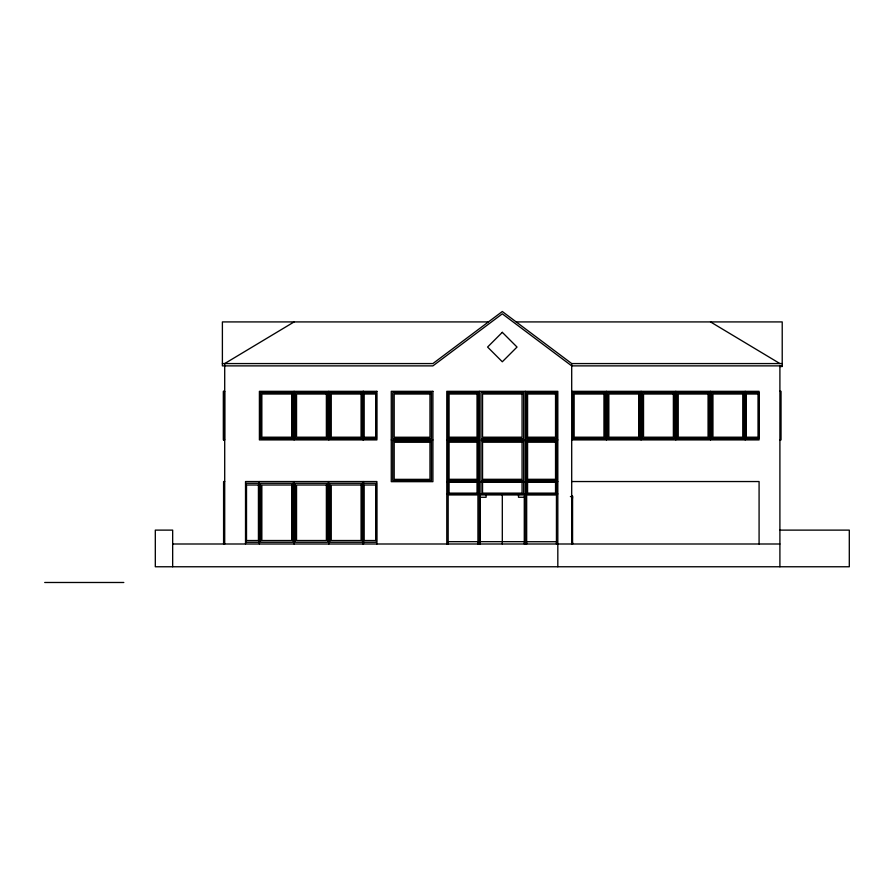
<?xml version="1.0" encoding="UTF-8"?>
<svg xmlns="http://www.w3.org/2000/svg" width="894" height="894" viewBox="0 0 894 894"><rect width="100%" height="100%" fill="white"/><g stroke="black" fill="none" stroke-linecap="round" stroke-linejoin="round"><path stroke-width="1.34" d="M294.115 321.918L224.707 363.567L224.707 543.999M488.426 321.918L222.394 321.918L222.394 365.881L432.908 365.881L502.305 313.828L571.702 365.881L782.216 365.869M516.184 321.918L782.216 321.918L782.216 366.518L779.903 366.518M222.394 363.567L432.908 363.567L502.305 311.514L571.702 363.567L782.216 363.567M224.707 391.326L223.411 391.326L223.411 439.904L224.707 439.904M571.702 391.326L759.084 391.326L759.084 439.904L571.702 439.904M779.724 391.326L781.032 391.326L781.032 439.904L779.724 439.904M363.512 392.667L376.419 392.667L376.419 438.552L363.512 438.552M391.27 439.937L432.908 439.937M446.788 439.904L557.822 439.904M224.707 481.542L223.589 481.542L223.589 543.999M446.788 481.62L557.822 481.62M571.702 481.542L759.084 481.542L759.084 543.999M363.512 483.274L376.419 483.274L376.419 542.267L363.512 542.267M446.788 493.913L557.822 493.913M571.702 496.181L572.573 496.181L572.573 544.222M571.702 496.405L572.573 496.405M570.406 496.572L571.702 496.572M480.335 497.276L486.112 497.276L486.112 494.941M524.286 497.276L518.498 497.276L518.498 494.941M571.702 497.734L572.573 497.734M571.702 497.958L572.573 497.958M779.903 530.12L849.3 530.12L849.3 566.762L155.31 566.762L155.31 530.12L172.665 530.12L172.665 566.762M448.162 541.663L477.944 541.663M480.335 541.663L524.286 541.663M526.667 541.719L556.448 541.719M571.702 542.859L572.573 542.859M571.702 543.083L572.573 543.083M172.665 543.999L779.903 543.999M44.7 582.486L123.819 582.486M710.506 321.918L779.903 363.567M779.903 365.881L779.903 566.762M745.205 391.326L745.205 439.904M710.506 391.326L710.506 439.904M675.808 391.326L675.808 439.904M641.099 391.326L641.099 439.904M606.4 391.326L606.4 439.904M571.702 363.567L571.702 543.999M557.822 566.762L557.822 391.326L446.788 391.326L446.788 543.999M556.448 544.055L556.448 494.997L526.667 494.997L526.667 544.055M525.292 391.326L525.292 544.055M524.286 543.999L524.286 494.941L480.335 494.941L480.335 543.999M502.305 494.941L502.305 543.999M479.318 391.326L479.318 543.999M477.944 543.999L477.944 494.941L448.162 494.941L448.162 543.999M376.899 543.999L376.899 481.542L245.526 481.542L245.526 543.999M363.512 391.326L363.512 439.904M363.512 481.542L363.512 543.999M363.02 391.326L363.02 439.904M363.02 481.542L363.02 543.999M328.813 391.326L328.813 439.904M328.813 481.542L328.813 543.999M294.115 391.326L294.115 439.904M294.115 481.542L294.115 543.999M259.405 481.542L259.405 543.999M224.539 391.326L224.539 439.904M223.589 391.326L223.589 439.904M502.305 332.333L487.588 347.051L502.305 361.779L517.023 347.051L502.305 332.333M376.899 391.326L259.405 391.326L259.405 439.904L376.899 439.904L376.899 391.326M432.908 391.326L391.27 391.326L391.27 481.665L432.908 481.665L432.908 391.326M292.897 392.667L260.623 392.667L260.623 438.552L292.897 438.552L292.897 392.667M327.595 392.667L295.333 392.667L295.333 438.552L327.595 438.552L327.595 392.667M362.293 392.667L330.031 392.667L330.031 438.552L362.293 438.552L362.293 392.667M431.444 392.667L392.734 392.667L392.734 438.596L431.444 438.596L431.444 392.667M478.178 392.667L447.928 392.667L447.928 438.552L478.178 438.552L478.178 392.667M523.683 392.667L480.927 392.667L480.927 438.552L523.683 438.552L523.683 392.667M556.683 392.667L526.432 392.667L526.432 438.552L556.683 438.552L556.683 392.667M605.182 392.667L572.92 392.667L572.92 438.552L605.182 438.552L605.182 392.667M639.892 392.667L607.618 392.667L607.618 438.552L639.892 438.552L639.892 392.667M674.59 392.667L642.317 392.667L642.317 438.552L674.59 438.552L674.59 392.667M709.288 392.667L677.026 392.667L677.026 438.552L709.288 438.552L709.288 392.667M743.987 392.667L711.725 392.667L711.725 438.552L743.987 438.552L743.987 392.667M758.593 392.667L745.685 392.667L745.685 438.552L758.593 438.552L758.593 392.667M291.679 394.019L261.841 394.019L261.841 437.2L291.679 437.2L291.679 394.019M326.377 394.019L296.54 394.019L296.54 437.2L326.377 437.2L326.377 394.019M361.075 394.019L331.249 394.019L331.249 437.2L361.075 437.2L361.075 394.019M375.927 394.019L363.992 394.019L363.992 437.2L375.927 437.2L375.927 394.019M429.98 394.019L394.187 394.019L394.187 437.244L429.98 437.244L429.98 394.019M477.038 394.019L449.067 394.019L449.067 437.2L477.038 437.2L477.038 394.019M522.074 394.019L482.548 394.019L482.548 437.2L522.074 437.2L522.074 394.019M555.543 394.019L527.583 394.019L527.583 437.2L555.543 437.2L555.543 394.019M603.964 394.019L574.138 394.019L574.138 437.2L603.964 437.2L603.964 394.019M638.674 394.019L608.836 394.019L608.836 437.2L638.674 437.2L638.674 394.019M673.372 394.019L643.535 394.019L643.535 437.2L673.372 437.2L673.372 394.019M708.07 394.019L678.233 394.019L678.233 437.2L708.07 437.2L708.07 394.019M742.769 394.019L712.943 394.019L712.943 437.2L742.769 437.2L742.769 394.019M758.112 394.019L746.177 394.019L746.177 437.2L758.112 437.2L758.112 394.019M431.444 441.1L392.734 441.1L392.734 480.514L431.444 480.514L431.444 441.1M478.178 441.055L447.928 441.055L447.928 480.469L478.178 480.469L478.178 441.055M523.683 441.055L480.927 441.055L480.927 480.469L523.683 480.469L523.683 441.055M556.683 441.055L526.432 441.055L526.432 480.469L556.683 480.469L556.683 441.055M477.038 442.217L449.067 442.217L449.067 479.307L477.038 479.307L477.038 442.217M522.074 442.217L482.548 442.217L482.548 479.307L522.074 479.307L522.074 442.217M555.543 442.217L527.583 442.217L527.583 479.307L555.543 479.307L555.543 442.217M429.98 442.262L394.187 442.262L394.187 479.352L429.98 479.352L429.98 442.262M478.178 481.888L447.928 481.888L447.928 493.566L478.178 493.566L478.178 481.888M523.683 481.888L480.927 481.888L480.927 493.566L523.683 493.566L523.683 481.888M556.683 481.888L526.432 481.888L526.432 493.566L556.683 493.566L556.683 481.888M477.038 482.224L449.067 482.224L449.067 493.231L477.038 493.231L477.038 482.224M522.074 482.224L482.548 482.224L482.548 493.231L522.074 493.231L522.074 482.224M555.543 482.224L527.583 482.224L527.583 493.231L555.543 493.231L555.543 482.224M258.925 483.274L246.018 483.274L246.018 542.267L258.925 542.267L258.925 483.274M292.897 483.274L260.623 483.274L260.623 542.267L292.897 542.267L292.897 483.274M327.595 483.274L295.333 483.274L295.333 542.267L327.595 542.267L327.595 483.274M362.293 483.274L330.031 483.274L330.031 542.267L362.293 542.267L362.293 483.274M258.433 485.006L246.509 485.006L246.509 540.524L258.433 540.524L258.433 485.006M291.679 485.006L261.841 485.006L261.841 540.524L291.679 540.524L291.679 485.006M326.377 485.006L296.54 485.006L296.54 540.524L326.377 540.524L326.377 485.006M361.075 485.006L331.249 485.006L331.249 540.524L361.075 540.524L361.075 485.006M375.927 485.006L363.992 485.006L363.992 540.524L375.927 540.524L375.927 485.006"/></g></svg>
